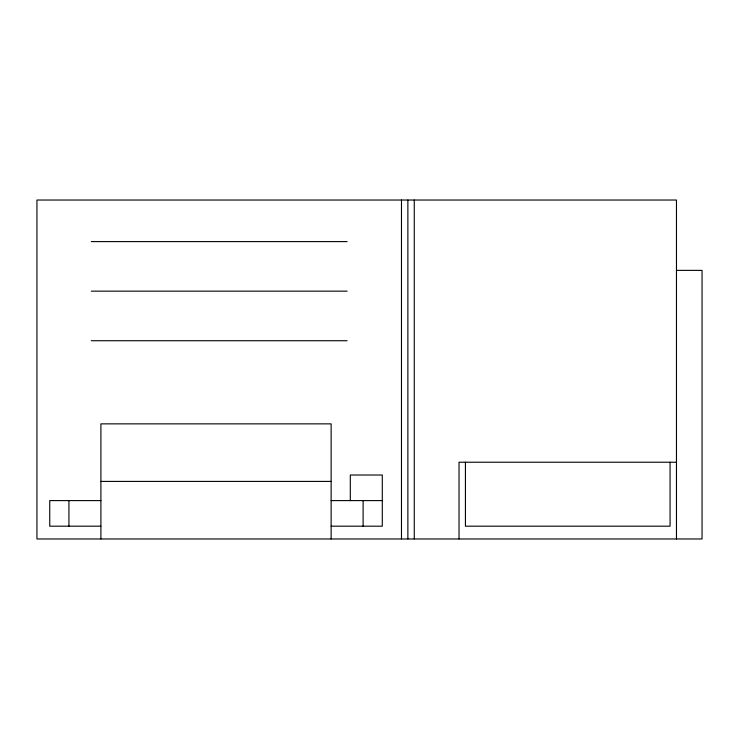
<?xml version="1.0" encoding="UTF-8"?>
<svg xmlns="http://www.w3.org/2000/svg" width="739" height="739" viewBox="0 0 739 739"><rect width="100%" height="100%" fill="white"/><g stroke="black" fill="none" stroke-linecap="round" stroke-linejoin="round"><path stroke-width="1.11" d="M91.313 241.598L347.118 241.598M676.471 270.372L702.05 270.372L702.05 538.971L36.95 538.971L36.95 200.029L676.471 200.029L676.471 538.971M91.313 291.157L347.118 291.157M91.313 340.725L347.118 340.725M676.471 462.226L459.03 462.226L459.03 538.971M100.901 481.412L331.127 481.412M100.901 500.599L49.744 500.599L49.744 526.186L100.901 526.186M331.127 500.599L382.294 500.599M331.127 526.186L382.294 526.186L382.294 475.02L350.314 475.02L350.314 500.599M670.07 462.226L670.07 526.186L465.431 526.186L465.431 462.226M414.265 200.029L414.265 538.971M407.873 200.029L407.873 538.971M401.48 200.029L401.48 538.971M363.108 500.599L363.108 526.186M331.127 538.971L331.127 423.863L100.901 423.863L100.901 538.971M68.93 500.599L68.93 526.186"/></g></svg>
